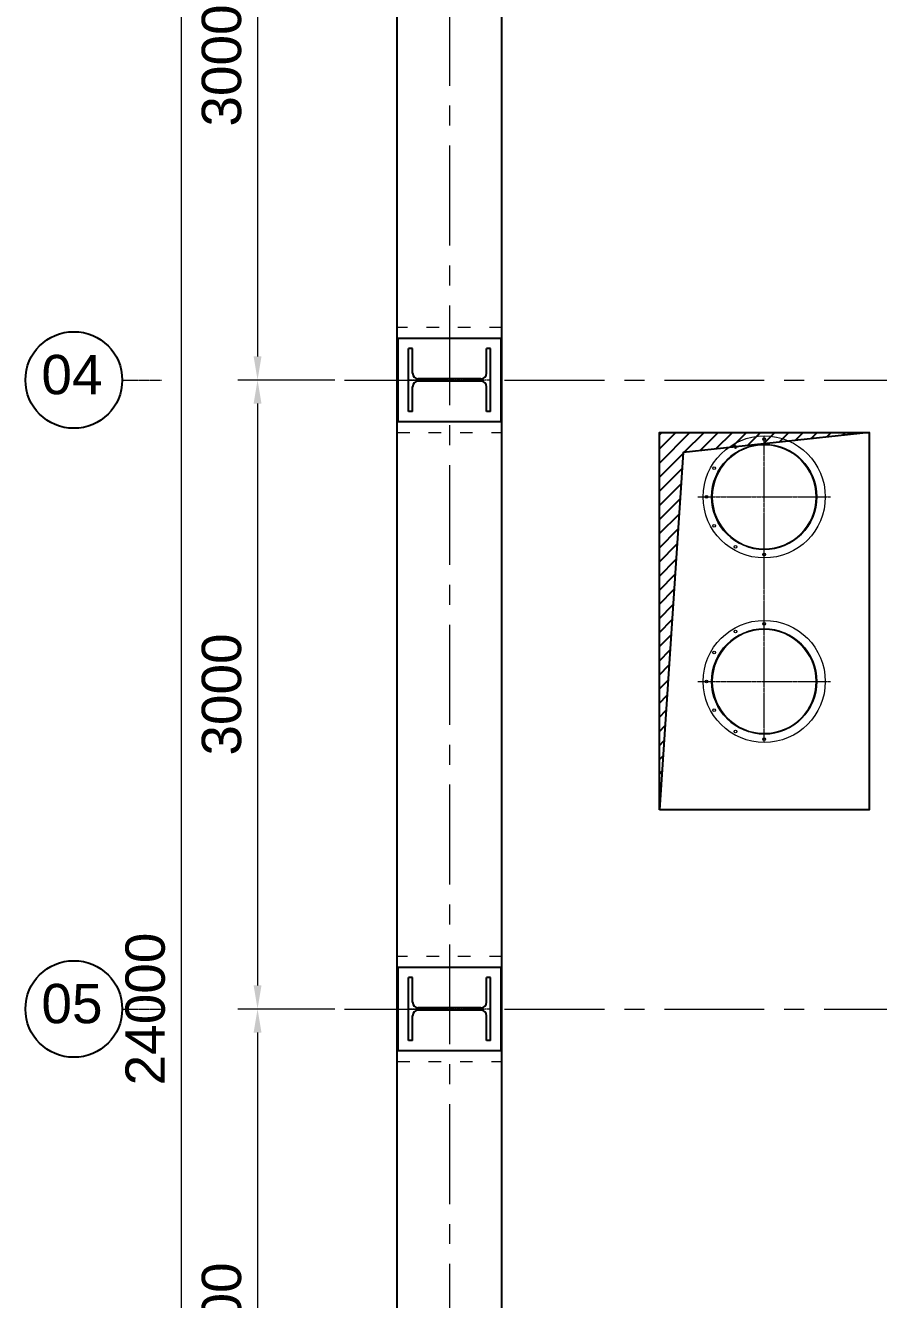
# Model space of a CAD drawing. Header units: millimetres. Extents: x 3220 to 226993, y 817 to 176024.
# Drawn here: x 23779 to 27845, y 117440 to 123516 of the extents above; entities that cross this region are included whole.
import ezdxf

# ---------------------------------------------------------------- set-up
doc = ezdxf.new("R2010")
doc.units = ezdxf.units.MM
for name, pattern in [('ACAD_ISO03W100', [30, 12, -18]), ('AXES', [50.8, 31.75, -6.35, 6.35, -6.35]), ('CENTER', [10.16, 6.35, -1.27, 1.27, -1.27]), ('CENTER2', [28.575, 19.05, -3.175, 3.175, -3.175]), ('CHAIN', [0.3543, 0.2362, -0.0295, 0.0591, -0.0295])]:
    doc.linetypes.add(name, pattern=pattern)
doc.layers.add('Axe', color=1, linetype='AXES', lineweight=9)
doc.layers.add('Cache', color=3, linetype='ACAD_ISO03W100', lineweight=13)
doc.layers.add('Mittelpunktmarkierung(DIN)', color=7, linetype='Continuous', lineweight=25, true_color=0x3f3f3f)
doc.layers.add('Sichtbare Kanten(DIN)', color=7, linetype='Continuous', lineweight=50, true_color=0x3f3f3f)
doc.styles.add('ARIAL_BOLD', font='arial.ttf')
doc.dimstyles.new('ECHE 75', dxfattribs={"dimscale": 75, "dimtxt": 2.5, "dimasz": 1.5, "dimexe": 1.25, "dimexo": 0.625, "dimgap": 1, "dimtad": 1, "dimdec": 0, "dimtxsty": 'ARIAL_BOLD', "dimcen": 2.5, "dimclrd": 4, "dimclre": 4, "dimclrt": 6, "dimadec": 0, "dimazin": 0, "dimtfac": 1, "dimtdec": 0, "dimtmove": 0, "dimatfit": 3, "dimfxl": 1, "dimlwd": 13, "dimlwe": 13, "dimarcsym": 0})

# ---------------------------------------------------------------- blocks, each defined once
blk = doc.blocks.new('*D459')
at = {"color": 4, "lineweight": 13, "transparency": 16777216}
for p, q in [((25253.1, 124825.5), (24791, 124825.5)), ((24884.8, 124713), (24884.8, 121938)), ((25253.1, 121825.5), (24791, 121825.5))]:
    blk.add_line(p, q, dxfattribs=at)
at = {"color": 4, "transparency": 16777216}
for points in [[(24866, 124713), (24903.5, 124713), (24884.8, 124825.5)], [(24866, 121938), (24903.5, 121938), (24884.8, 121825.5)]]:
    blk.add_solid(points, dxfattribs=at)
at = {"layer": 'Defpoints', "color": 0, "transparency": 16777216}
for p in [(25300, 124825.5), (24884.8, 121825.5), (25300, 121825.5)]:
    blk.add_point(p, dxfattribs=at)
at = {"color": 6, "transparency": 16777216, "insert": (24714, 123325.5), "char_height": 187.5, "attachment_point": 5, "rotation": 90, "style": 'ARIAL_BOLD'}
blk.add_mtext('3000', dxfattribs=at)
blk = doc.blocks.new('*D460')
at = {"color": 4, "lineweight": 13, "transparency": 16777216}
for p, q in [((25253.1, 121825.5), (24791, 121825.5)), ((24884.8, 121713), (24884.8, 118938)), ((25253.1, 118825.5), (24791, 118825.5))]:
    blk.add_line(p, q, dxfattribs=at)
at = {"color": 4, "transparency": 16777216}
for points in [[(24866, 121713), (24903.5, 121713), (24884.8, 121825.5)], [(24866, 118938), (24903.5, 118938), (24884.8, 118825.5)]]:
    blk.add_solid(points, dxfattribs=at)
at = {"layer": 'Defpoints', "color": 0, "transparency": 16777216}
for p in [(25300, 121825.5), (24884.8, 118825.5), (25300, 118825.5)]:
    blk.add_point(p, dxfattribs=at)
at = {"color": 6, "transparency": 16777216, "insert": (24714, 120325.5), "char_height": 187.5, "attachment_point": 5, "rotation": 90, "style": 'ARIAL_BOLD'}
blk.add_mtext('3000', dxfattribs=at)
blk = doc.blocks.new('*D461')
at = {"color": 4, "lineweight": 13, "transparency": 16777216}
for p, q in [((25253.1, 118825.5), (24791, 118825.5)), ((24884.8, 118713), (24884.8, 115938)), ((25253.1, 115825.5), (24791, 115825.5))]:
    blk.add_line(p, q, dxfattribs=at)
at = {"color": 4, "transparency": 16777216}
for points in [[(24866, 118713), (24903.5, 118713), (24884.8, 118825.5)], [(24866, 115938), (24903.5, 115938), (24884.8, 115825.5)]]:
    blk.add_solid(points, dxfattribs=at)
at = {"layer": 'Defpoints', "color": 0, "transparency": 16777216}
for p in [(25300, 118825.5), (24884.8, 115825.5), (25300, 115825.5)]:
    blk.add_point(p, dxfattribs=at)
at = {"color": 6, "transparency": 16777216, "insert": (24714, 117325.5), "char_height": 187.5, "attachment_point": 5, "rotation": 90, "style": 'ARIAL_BOLD'}
blk.add_mtext('3000', dxfattribs=at)
blk = doc.blocks.new('*D464')
at = {"color": 4, "lineweight": 13, "transparency": 16777216}
for p, q in [((24556.6, 130825.5), (24427.2, 130825.5)), ((24520.9, 130713), (24520.9, 106938)), ((24744.1, 106825.5), (24427.2, 106825.5))]:
    blk.add_line(p, q, dxfattribs=at)
at = {"color": 4, "transparency": 16777216}
for points in [[(24502.2, 130713), (24539.7, 130713), (24520.9, 130825.5)], [(24502.2, 106938), (24539.7, 106938), (24520.9, 106825.5)]]:
    blk.add_solid(points, dxfattribs=at)
at = {"layer": 'Defpoints', "color": 0, "transparency": 16777216}
for p in [(24603.5, 130825.5), (24520.9, 106825.5), (24791, 106825.5)]:
    blk.add_point(p, dxfattribs=at)
at = {"color": 6, "transparency": 16777216, "insert": (24350.2, 118825.5), "char_height": 187.5, "attachment_point": 5, "rotation": 90, "style": 'ARIAL_BOLD'}
blk.add_mtext('24000', dxfattribs=at)
blk = doc.blocks.new("SYST7ME D'AXE")
at = {"layer": 'Axe', "ltscale": 15}
for p, q in [((0, 18500), (0, -6500)), ((-500, 9000), (15500, 9000)), ((-500, 6000), (15500, 6000))]:
    blk.add_line(p, q, dxfattribs=at)
blk = doc.blocks.new('Level +8 m')
h = blk.add_hatch()
h.set_pattern_fill('ANSI31', color=256, scale=15)
h.paths.add_polyline_path([(2000, -9250), (1000, -9250), (1000, -11050), (1113.2, -9345.5)])
at = {"linetype": 'Continuous'}
for p, q in [((-195, -9150), (-195, -8850)), ((-176, -8850), (-195, -8850)), ((-176, -8967.5), (-176, -8850)), ((176, -8967.5), (176, -8850)), ((195, -8850), (176, -8850)), ((195, -9150), (195, -8850)), ((-176, -9150), (-176, -9032.5)), ((149, -8994.5), (-151.1, -8994.5)), ((149, -9005.5), (-149, -9005.5)), ((176, -9150), (176, -9032.5)), ((-176, -9150), (-195, -9150)), ((195, -9150), (176, -9150)), ((-195, -12150), (-195, -11850)), ((-176, -11850), (-195, -11850)), ((-176, -11967.5), (-176, -11850)), ((176, -11967.5), (176, -11850)), ((195, -11850), (176, -11850)), ((195, -12150), (195, -11850)), ((149, -11994.5), (-151.1, -11994.5)), ((149, -12005.5), (-149, -12005.5)), ((-176, -12150), (-176, -12032.5)), ((176, -12150), (176, -12032.5)), ((-176, -12150), (-195, -12150)), ((195, -12150), (176, -12150))]:
    blk.add_line(p, q, dxfattribs=at)
for points in [[(15250, -24250), (-250, -24250), (-250, 250), (15250, 250)], [(250, -250), (14750, -250), (14750, -23750), (250, -23750)], [(1000, -11050), (1000, -9250), (2000, -9250), (2000, -11050)]]:
    blk.add_lwpolyline(points, close=True)
for points in [[(-245, -8800), (245, -8800), (245, -9200), (-245, -9200)], [(-245, -11800), (245, -11800), (245, -12200), (-245, -12200)]]:
    blk.add_lwpolyline(points, close=True, dxfattribs=at)
blk.add_lwpolyline([(2000, -9250), (1113.2, -9345.5), (1000, -11050)])
for centre, start, end in [((-149, -8967.5), 180, 270), ((149, -8967.5), 270, 0), ((-149, -9032.5), 90, 180), ((149, -9032.5), 0, 90), ((-149, -11967.5), 180, 270), ((149, -11967.5), 270, 0), ((-149, -12032.5), 90, 180), ((149, -12032.5), 0, 90)]:
    blk.add_arc(centre, 27, start, end, dxfattribs=at)
at = {"layer": 'Axe', "color": 1, "linetype": 'CENTER2'}
for p, q in [((195, -9000), (-195, -9000)), ((195, -12000), (-195, -12000))]:
    blk.add_line(p, q, dxfattribs=at)
at = {"layer": 'Cache', "ltscale": 5}
for points in [[(-250, -9250), (250, -9250), (250, -8750), (-250, -8750)], [(-250, -12250), (250, -12250), (250, -11750), (-250, -11750)]]:
    blk.add_lwpolyline(points, close=True, dxfattribs=at)
blk.add_blockref("SYST7ME D'AXE", (0, -18000))
blk = doc.blocks.new('116 gaine')
at = {"layer": 'Mittelpunktmarkierung(DIN)', "color": 1, "linetype": 'CHAIN', "lineweight": 0, "ltscale": 23.990969}
for p, q in [((-440, -316), (-440, 316)), ((440, -316), (440, 316)), ((731, 0), (-731, 0))]:
    blk.add_line(p, q, dxfattribs=at)
at = {"layer": 'Sichtbare Kanten(DIN)', "color": 5, "lineweight": 0}
for p, q in [((-441, -250.5), (-441, -247.5)), ((-440, -247.5), (-440, -250.5)), ((440, -250.5), (440, -247.5)), ((441, -247.5), (441, -250.5))]:
    blk.add_line(p, q, dxfattribs=at)
for centre, radius in [((-440, 0), 291), ((-440, 0), 251), ((440, 0), 291), ((440, 0), 251), ((-715, 0), 6.5), ((-165, 0), 6.5), ((165, 0), 6.5), ((715, 0), 6.5), ((-678.2, -137.5), 6.5), ((-201.8, -137.5), 6.5), ((201.8, -137.5), 6.5), ((678.2, -137.5), 6.5), ((-577.5, -238.2), 6.5), ((-302.5, -238.2), 6.5), ((302.5, -238.2), 6.5), ((577.5, -238.2), 6.5), ((-440, -275), 6.5), ((440, -275), 6.5)]:
    blk.add_circle(centre, radius, dxfattribs=at)
for centre, radius, start, end in [((-440, 0), 250.5, 270, 269.77127), ((-440, 0), 247.5, 270, 269.7685), ((440, 0), 250.5, 270.22873, 270), ((440, 0), 247.5, 270.2315, 270)]:
    blk.add_arc(centre, radius, start, end, dxfattribs=at)
blk = doc.blocks.new('140 gaine')
blk.add_blockref('116 gaine', (0, 0))
blk = doc.blocks.new('153 gaine')
blk.add_blockref('140 gaine', (0, 0))

msp = doc.modelspace()

# ---------------------------------------------------------------- linework, layer by layer
at = {"color": 1, "linetype": 'CENTER', "lineweight": 9}
for p, q in [((24239.7, 121825.5), (24427.2, 121825.5)), ((24239.7, 118825.5), (24427.2, 118825.5))]:
    msp.add_line(p, q, dxfattribs=at)
at = {"color": 5}
for centre in [(24009.2, 121825.5), (24009.2, 118825.5)]:
    msp.add_circle(centre, 230.5, dxfattribs=at)

# ---------------------------------------------------------------- block references
at = {"color": 2}
msp.add_blockref('Level +8 m', (25800, 130825.5), dxfattribs=at)
at = {"rotation": 270}
msp.add_blockref('153 gaine', (27300, 120827.8), dxfattribs=at)

# ---------------------------------------------------------------- texts
at = {"char_height": 187.5, "attachment_point": 5, "style": 'ARIAL_BOLD'}
for s, insert in [('04', (24000.3, 121850.1)), ('05', (24000.3, 118850.1))]:
    msp.add_mtext(s, dxfattribs=dict(at, insert=insert))

# ---------------------------------------------------------------- dimensions: what is measured, and where the dimension line sits
for base, p1, p2, picture, middle in [((24520.9, 106825.5), (24603.5, 130825.5), (24791, 106825.5), '*D464', (24350.2, 118825.5)), ((24884.8, 121825.5), (25300, 124825.5), (25300, 121825.5), '*D459', (24714, 123325.5)), ((24884.8, 118825.5), (25300, 121825.5), (25300, 118825.5), '*D460', (24714, 120325.5)), ((24884.8, 115825.5), (25300, 118825.5), (25300, 115825.5), '*D461', (24714, 117325.5))]:
    dim = msp.add_linear_dim(base=base, p1=p1, p2=p2, angle=90, dimstyle='ECHE 75')
    dim.commit()
    dim.dimension.update_dxf_attribs({"geometry": picture, "text_midpoint": middle})

doc.saveas('drawing.dxf')
